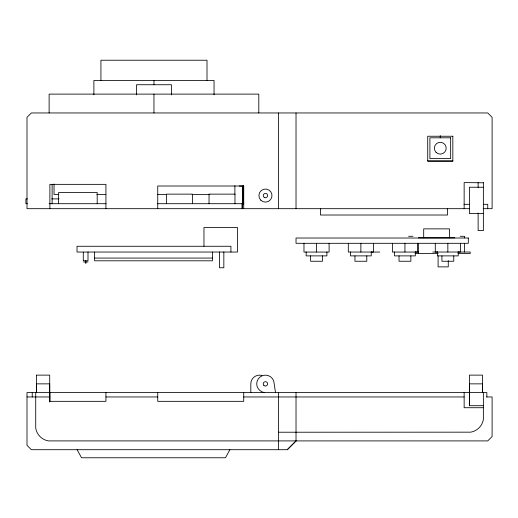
<?xml version="1.0" encoding="UTF-8"?>
<svg xmlns="http://www.w3.org/2000/svg" width="518" height="518" viewBox="0 0 518 518"><rect width="100%" height="100%" fill="white"/><g stroke="black" fill="none" stroke-linecap="round" stroke-linejoin="round"><path stroke-width="0.78" d="M278.554 449.702L278.554 392.592M296.024 208.683L296.024 112.956M49.883 396.963L26.994 396.963L26.994 445.305L31.358 449.702L287.289 449.702L296.024 440.96L296.024 392.592M469.386 405.698L469.386 383.857L482.491 383.857L482.491 392.592L482.491 375.123L469.386 375.123L469.386 405.698L483.365 405.698M483.359 182.789L464.147 182.608L464.147 208.683M242.819 203.703L242.819 186.091L243.719 186.007L157.744 186.007L157.744 208.683M229.869 449.702L225.498 457.77L81.514 457.77L77.15 449.702M287.289 449.702L296.024 440.96M427.719 160.748L452.836 160.748M483.365 187.238L469.386 187.238L469.386 213.578L483.365 213.578M58.884 194.528L54.04 194.528L54.04 184.071M96.834 194.528L105.782 194.528M157.381 194.528L166.304 194.528M192.1 194.528L209.874 194.528M27.415 198.899L25.9 198.899L25.9 203.703L27.415 203.703M51.813 198.899L59.052 198.899M49.119 203.703L106.054 203.703M157.427 203.703L243.79 203.703M463.96 204.312L469.632 204.312M483.365 204.312L487.736 204.312L487.736 208.683M469.619 208.683L26.994 208.683L26.994 117.327L31.358 112.956L487.742 112.956L492.1 117.327L492.1 208.683L483.203 208.683M408.605 236.299L412.975 236.299M460.204 236.299L464.568 236.299L464.568 237.872M418.363 237.814L454.817 237.814M415.125 252.026L418.363 252.026M458.054 252.026L470.195 252.026L470.195 253.464L458.054 253.464M379.785 252.046L348.31 252.052L348.31 243.331M432.757 252.033L460.405 252.026L460.405 243.331M415.125 253.464L438.176 253.464M94.619 258.068L212.393 258.068M83.638 260.807L88.002 260.807L88.002 251.923M83.638 261.998L88.002 261.998M105.931 396.963L157.744 396.963M243.719 396.963L464.147 396.963M486.441 396.963L492.1 396.963L492.1 436.545L487.736 440.909L48.388 440.902A15.443 15.443 0 0 1 35.729 428.244L35.729 392.592M483.365 407.718L464.147 407.718L464.147 392.592M278.554 432.226L470.707 432.167A15.443 15.443 0 0 0 483.365 419.509L483.365 392.592M437.47 252.033L435.288 252.026L435.288 243.331M371.244 252.046L373.433 252.052L373.433 243.331M239.348 186.007L243.693 186.091M275.492 392.592L274.184 383.857A8.735 8.735 0 0 0 265.443 375.123A8.735 8.735 0 0 0 256.708 383.857C256.585 388.228 260.379 391.958 264.316 392.592M243.693 203.703L243.719 204.312M27.02 396.963L26.994 392.592L486.862 392.592L486.862 396.963M483.365 182.504L483.365 230.614L478.127 230.614L478.127 213.034M478.127 182.504L478.127 187.451M464.568 243.376L464.568 252.026M458.223 251.949L458.223 255.886L437.47 255.886L437.47 251.949M453.762 255.886L453.762 261.253L441.925 261.253L441.925 255.886M449.488 237.814L449.488 228.872L423.692 228.872L423.692 237.814M448.264 260.567L448.264 266.874L438.092 266.874L438.092 255.834M447.843 243.331L447.843 252.026M447.526 208.605L447.526 215.015L320.454 215.015L320.454 208.605M440.274 135.625L440.274 137.814M418.363 243.292L418.363 253.464M417.508 243.331L417.508 252.052L392.385 252.052L392.385 243.331M415.319 251.949L415.319 255.886L394.574 255.886L394.574 251.949M410.865 255.886L410.865 261.253L399.028 261.253L399.028 255.886M404.946 243.331L404.946 252.052M371.244 251.949L371.244 255.886L350.498 255.886L350.498 251.949M366.789 255.886L366.789 261.253L354.953 261.253L354.953 255.886M360.871 243.331L360.871 252.052M329.092 243.331L329.092 252.065L303.975 252.065L303.975 243.331M326.903 251.949L326.903 255.886L306.157 255.886L306.157 251.949M322.449 255.886L322.449 261.253L310.612 261.253L310.612 255.886M316.53 243.331L316.53 252.065M278.548 112.956L278.554 208.683M258.806 112.956L258.806 94.114L49.126 94.114L49.126 112.956M250.809 392.592L250.809 383.857A8.735 8.735 0 0 1 261.804 375.42M243.719 186.007L243.719 208.683M243.719 392.592L243.719 401.333L157.744 401.333L157.744 392.592M242.968 186.091L242.968 203.703M242.243 203.703L242.243 208.683M242.12 203.703L242.12 208.683M234.978 203.703L234.978 194.133L209.032 194.133L209.032 203.703M234.894 185.677L234.894 194.528M230.918 252.039L230.918 246.27L77.014 246.27L77.014 252.039L237.509 252.039L237.509 227.531L203.962 227.531L203.962 246.27M223.841 251.923L223.841 267.761L219.47 267.761L219.47 251.923M214.051 94.794L214.051 80.452L93.881 80.452L93.881 94.794M212.393 252.039L212.393 260.807L94.619 260.807L94.619 252.039M207.006 80.452L207.006 60.23L100.926 60.23L100.926 80.452M192.431 203.703L192.431 194.133L166.485 194.133L166.485 203.703M171.439 94.885L171.439 84.738L136.493 84.738L136.493 94.885M153.969 80.452L153.969 84.738M153.963 94.114L153.963 112.956M105.931 208.683L105.931 184.35L49.883 184.35L49.883 208.683M105.931 392.592L105.931 401.333L49.883 401.333L49.883 392.592M97.19 203.703L97.19 192.476L58.618 192.476L58.618 203.703M85.82 260.567L85.82 263.746M83.288 252.26L83.288 260.807M52.117 184.35L52.117 203.703M32.233 392.592L32.233 396.963M36.603 375.123L36.603 392.592L36.603 383.857L49.709 383.857L49.709 401.845L49.709 375.123L36.603 375.123M452.836 136.24L427.719 136.24L427.719 161.357L452.836 161.357L452.836 136.24M450.654 137.814L429.901 137.814L429.901 158.56L450.654 158.56L450.654 137.814M468.311 238.015L296.024 238.015L296.024 243.305L468.311 243.305L468.311 238.015M263.902 385.405A2.182 2.182 0 0 0 267.553 384.427A2.182 2.182 0 0 0 264.879 381.753A2.182 2.182 0 0 0 263.902 385.405M264.355 197.468A2.182 2.182 0 0 0 267.631 195.577A2.182 2.182 0 0 0 264.355 193.687A2.182 2.182 0 0 0 264.355 197.468M260.813 200.207A6.553 6.553 0 0 0 271.775 197.274A6.553 6.553 0 0 0 263.753 189.245A6.553 6.553 0 0 0 260.813 200.207M436.091 152.37A5.918 5.918 0 0 0 445.992 149.721A5.918 5.918 0 0 0 438.746 142.469A5.918 5.918 0 0 0 436.091 152.37"/></g></svg>
